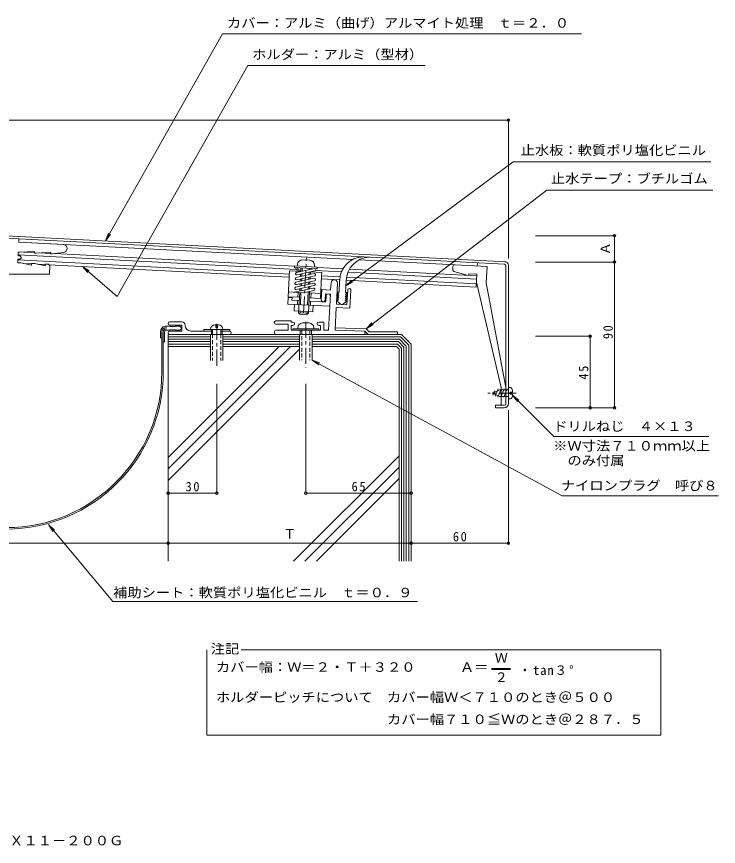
# Model space of a CAD drawing. Units: millimetres, scale not verified. Extents: x -375 to 377, y -270 to 242.
# Drawn here: x -56 to 377, y -270 to 242 of the extents above; entities that cross this region are included whole.
import ezdxf
from ezdxf.enums import TextEntityAlignment as Align

# ---------------------------------------------------------------- set-up
doc = ezdxf.new("R2010")
doc.units = ezdxf.units.MM
doc.header["$LTSCALE"] = 2
doc.header["$PDMODE"] = 32
doc.header["$PDSIZE"] = 1.6
doc.linetypes.add('CHAIN1', pattern=[8, 5, -1, 1, -1])
doc.linetypes.add('DASHED1', pattern=[1.8, 1.2, -0.6])
for name, color, linetype, lineweight in [('D-0', 3, 'Continuous', 9), ('D-1', 2, 'Continuous', 9), ('D-2', 4, 'Continuous', 9), ('D-3', 6, 'Continuous', 5), ('D-4', 7, 'Continuous', 9), ('D-5', 7, 'Continuous', 9)]:
    doc.layers.add(name, color=color, linetype=linetype, lineweight=lineweight)
doc.layers.add('F-5_F-5ﾚｲﾔ', color=2, linetype='Continuous')
doc.styles.add('ＭＳ ゴシック', font='')
doc.styles.get('ＭＳ ゴシック').set_extended_font_data('MS Gothic')

msp = doc.modelspace()

# ---------------------------------------------------------------- linework, layer by layer
at = {"layer": 'D-0'}
for p, q in [((246.037, 91.09), (-62.333, 107.251)), ((245.248, 89.629), (-62.333, 105.749)), ((246.167, 3.603), (246.167, 88.632)), ((247.667, 3.603), (247.667, 89.125)), ((239.667, 2.603), (239.667, 1.103)), ((245.167, 2.603), (239.667, 2.603)), ((245.167, 1.103), (239.667, 1.103))]:
    msp.add_line(p, q, dxfattribs=at)
for centre, radius, start, end in [((245.167, 88.632), 1, 0, 86.99922), ((245.667, 89.106), 2, 0, 86.99953), ((245.167, 3.603), 1, 270, 0), ((245.167, 3.603), 2.5, 270, 0)]:
    msp.add_arc(centre, radius, start, end, dxfattribs=at)
at = {"layer": 'D-1'}
for p, q in [((-54.438, 105.324), (-62.333, 105.738)), ((-54.438, 105.324), (-54.542, 103.337)), ((-54.542, 103.337), (-27.08, 101.898)), ((151.604, 92.545), (-54.54, 103.348)), ((-44.831, 97.571), (-44.883, 96.573)), ((-55.092, 92.852), (-55.21, 90.605)), ((112.473, 83.581), (-55.117, 92.364)), ((-53.801, 92.784), (-55.092, 92.852)), ((-54.869, 97.096), (-54.987, 94.849)), ((-53.696, 94.781), (-54.987, 94.849)), ((102.027, 87.132), (-54.96, 95.36)), ((-53.058, 93.453), (-53.801, 92.784)), ((-53.027, 94.038), (-53.696, 94.781)), ((-53.058, 93.453), (-53.027, 94.038)), ((-44.869, 96.834), (-51.51, 97.181)), ((-43.884, 96.52), (-44.883, 96.573)), ((-34.844, 97.048), (-43.884, 96.52)), ((-34.883, 96.31), (-41.523, 96.658)), ((-34.844, 97.048), (-34.897, 96.049)), ((-33.898, 95.997), (-34.897, 96.049)), ((-33.898, 95.997), (-26.883, 96.923)), ((100.037, 89.239), (-32.48, 96.184)), ((125.165, 92.136), (120.671, 92.372)), ((155.62, 92.334), (234.508, 88.2)), ((-53.212, 90.5), (-55.209, 90.605)), ((-46.734, 89.921), (-51.673, 90.18)), ((-44.724, 90.056), (-46.721, 90.16)), ((-38.285, 88.717), (-44.724, 90.056)), ((-38.245, 89.477), (-43.184, 89.735)), ((-38.233, 89.715), (-38.285, 88.717)), ((99.566, 82.254), (-36.009, 89.359)), ((-35.289, 88.56), (-35.551, 83.567)), ((115.73, 88.417), (100.037, 89.239)), ((116.548, 86.371), (102.101, 87.128)), ((115.689, 87.626), (115.741, 88.624)), ((129.67, 86.893), (115.689, 87.626)), ((129.722, 87.892), (115.741, 88.624)), ((117.518, 89.533), (117.466, 88.534)), ((119.545, 85.209), (119.661, 87.418)), ((120.351, 85.296), (120.46, 87.376)), ((124.807, 86.265), (124.854, 87.146)), ((125.618, 86.44), (125.652, 87.104)), ((128.004, 88.983), (127.952, 87.985)), ((145.607, 86.851), (129.711, 87.684)), ((213.486, 88.321), (213.37, 86.126)), ((228.516, 88.514), (228.62, 90.5)), ((234.508, 88.2), (233.986, 78.235)), ((-89.116, 83.567), (-35.551, 83.567)), ((99.67, 82.249), (99.566, 82.254)), ((112.368, 81.584), (99.67, 82.249)), ((112.555, 85.575), (111.717, 69.597)), ((119.545, 85.209), (112.555, 85.575)), ((127.833, 83.96), (116.691, 81.54)), ((127.99, 86.956), (116.848, 84.535)), ((128.151, 82.494), (117.009, 80.074)), ((117.12, 86.045), (119.582, 85.916)), ((128.308, 85.49), (117.166, 83.07)), ((119.383, 82.125), (119.459, 83.568)), ((120.194, 82.301), (120.269, 83.744)), ((124.65, 83.269), (124.726, 84.712)), ((125.461, 83.445), (125.537, 84.895)), ((132.527, 84.529), (125.537, 84.895)), ((144.642, 84.899), (128.718, 85.734)), ((132.527, 84.529), (132.423, 82.535)), ((143.779, 81.94), (132.423, 82.535)), ((228.097, 80.525), (148.636, 84.69)), ((228.202, 82.523), (149.602, 86.642)), ((214.101, 85.111), (222.303, 82.832)), ((223.209, 82.784), (223.262, 83.803)), ((228.256, 83.542), (223.262, 83.803)), ((228.256, 83.542), (226.598, 83.628)), ((227.836, 75.532), (228.256, 83.542)), ((127.519, 77.968), (116.377, 75.548)), ((127.676, 80.964), (116.534, 78.544)), ((127.994, 79.498), (116.852, 77.078)), ((119.069, 76.133), (119.145, 77.576)), ((119.226, 79.128), (119.302, 80.572)), ((119.88, 76.309), (119.955, 77.752)), ((120.037, 79.305), (120.112, 80.748)), ((124.336, 77.277), (124.412, 78.72)), ((124.493, 80.273), (124.569, 81.716)), ((125.147, 77.453), (125.222, 78.896)), ((125.304, 80.448), (125.379, 81.892)), ((143.55, 79.949), (132.318, 80.538)), ((137.97, 73.729), (138.205, 78.226)), ((141.519, 65.034), (142.2, 78.017)), ((227.836, 75.532), (147.545, 79.74)), ((227.94, 77.529), (147.773, 81.731)), ((227.994, 78.549), (243.167, 13.519)), ((233.986, 78.235), (246.167, 13.519)), ((121.221, 72.103), (111.874, 72.593)), ((127.362, 74.972), (115.528, 72.402)), ((127.837, 76.502), (116.695, 74.082)), ((117.709, 69.283), (117.866, 72.279)), ((118.21, 59.744), (118.865, 72.227)), ((118.912, 73.137), (118.988, 74.58)), ((119.271, 64.695), (119.663, 72.185)), ((119.723, 73.313), (119.798, 74.756)), ((127.68, 73.506), (121.221, 72.103)), ((123.665, 64.465), (124.098, 72.728)), ((124.18, 74.281), (124.255, 75.724)), ((124.202, 59.43), (124.908, 72.904)), ((131.847, 71.546), (124.857, 71.913)), ((124.99, 74.457), (125.065, 75.9)), ((125.698, 68.865), (125.855, 71.86)), ((132.15, 67.775), (132.477, 74.017)), ((137.97, 73.729), (132.477, 74.017)), ((148.008, 64.694), (148.479, 73.682)), ((149.897, 62.514), (150.477, 73.577)), ((111.691, 69.098), (111.482, 65.103)), ((114.187, 68.967), (111.691, 69.098)), ((118.708, 69.231), (111.717, 69.597)), ((114.187, 68.967), (114.109, 67.469)), ((118.603, 67.234), (114.109, 67.469)), ((117.474, 64.789), (117.604, 67.286)), ((132.576, 66.501), (124.595, 66.92)), ((125.463, 64.371), (125.593, 66.868)), ((134.646, 67.645), (134.842, 71.389)), ((137.839, 71.232), (134.842, 71.389)), ((135.08, 66.37), (135.276, 70.115)), ((137.839, 71.232), (136.668, 48.894)), ((141.809, 70.614), (141.517, 65.034)), ((137.446, 63.743), (111.482, 65.103)), ((115.726, 64.881), (115.516, 60.887)), ((127.21, 64.279), (127.001, 60.285)), ((135.08, 66.37), (132.584, 66.501)), ((141.41, 62.959), (140.673, 48.894)), ((149.897, 62.514), (141.411, 62.959)), ((148.008, 64.694), (141.517, 65.034)), ((127.001, 60.285), (115.516, 60.887)), ((118.968, 58.903), (118.21, 59.744)), ((124.202, 59.43), (118.21, 59.744)), ((119.062, 60.701), (118.968, 58.903)), ((123.361, 58.673), (118.968, 58.903)), ((123.456, 60.471), (123.361, 58.673)), ((123.361, 58.673), (124.202, 59.43)), ((46.167, 54.143), (38.667, 54.143)), ((46.167, 52.143), (38.667, 52.143)), ((46.167, 52.143), (46.167, 48.393)), ((48.167, 51.893), (48.167, 52.143)), ((68.567, 52.293), (66.766, 52.293)), ((113.666, 54.644), (104.167, 54.644)), ((111.667, 52.643), (104.167, 52.643)), ((113.666, 54.644), (113.666, 53.893)), ((113.666, 53.893), (114.667, 53.893)), ((113.666, 51.893), (114.667, 51.893)), ((113.666, 51.893), (113.666, 48.894)), ((120.667, 53.393), (124.667, 53.393)), ((130.667, 51.893), (131.667, 51.893)), ((131.667, 51.893), (131.667, 48.894)), ((38.667, 48.393), (46.167, 48.393)), ((75.667, 46.393), (38.667, 46.393)), ((51.667, 48.393), (65.117, 48.393)), ((59.667, 49.393), (59.667, 48.393)), ((75.667, 49.393), (59.667, 49.393)), ((65.117, 48.393), (59.667, 48.393)), ((71.467, 49.393), (63.867, 49.393)), ((63.867, 30.3), (63.867, 46.393)), ((64.417, 49.393), (64.417, 48.393)), ((64.417, 49.393), (64.417, 48.393)), ((64.417, 48.393), (64.417, 46.393)), ((65.117, 46.393), (65.117, 49.393)), ((70.217, 46.393), (70.217, 49.393)), ((75.667, 48.393), (70.217, 48.393)), ((70.217, 48.393), (75.667, 48.393)), ((70.917, 49.393), (70.917, 48.393)), ((71.467, 30.3), (71.467, 46.393)), ((75.667, 49.393), (75.667, 48.393)), ((131.667, 48.894), (113.666, 48.894)), ((130.667, 49.893), (114.667, 49.893)), ((114.667, 49.893), (114.667, 48.894)), ((117.667, 50.393), (117.667, 49.893)), ((118.667, 46.393), (118.667, 30.539)), ((119.167, 48.894), (119.167, 46.393)), ((120.167, 48.894), (120.167, 46.393)), ((125.166, 48.894), (125.166, 46.393)), ((126.167, 48.894), (126.167, 46.393)), ((126.667, 46.393), (126.667, 30.539)), ((127.667, 50.393), (127.667, 49.893)), ((130.667, 49.893), (130.667, 48.894)), ((133.667, 48.894), (136.668, 48.894)), ((159.167, 48.393), (140.696, 48.894)), ((159.805, 49.877), (140.752, 50.393)), ((159.167, 46.393), (159.167, 48.393)), ((159.167, 48.393), (161.167, 46.393)), ((159.805, 49.877), (161.788, 47.893)), ((237.667, 10.103), (242.495, 12.103)), ((239.041, 11.461), (237.995, 8.905)), ((241.448, 12.811), (239.597, 8.287)), ((243.303, 12.811), (241.17, 7.596)), ((247.667, 12.103), (242.495, 12.103)), ((245.158, 12.811), (243.025, 7.596)), ((243.167, 13.519), (243.167, 2.603)), ((247.013, 12.811), (244.88, 7.596)), ((247.667, 6.603), (247.667, 13.603)), ((248.495, 13.603), (247.667, 13.603)), ((248.867, 9.573), (248.867, 10.633)), ((250.251, 10.633), (248.867, 10.633)), ((237.667, 10.103), (242.495, 8.103)), ((247.667, 8.103), (242.495, 8.103)), ((248.495, 6.603), (247.667, 6.603)), ((250.251, 9.573), (248.867, 9.573))]:
    msp.add_line(p, q, dxfattribs=at)
at = {"layer": 'D-1', "linetype": 'CHAIN1'}
for p, q in [((121.238, 59.764), (123.014, 93.642)), ((67.667, 52.941), (67.667, 25.959)), ((122.667, 54.142), (122.667, 25.959))]:
    msp.add_line(p, q, dxfattribs=at)
at = {"layer": 'D-1', "linetype": 'DASHED1'}
for p, q in [((67.171, 51.809), (67.171, 50.659)), ((68.162, 51.809), (68.162, 50.659)), ((65.117, 46.393), (65.117, 30.3)), ((67.171, 50.659), (68.162, 50.659)), ((70.217, 46.393), (70.217, 30.3)), ((120.167, 48.894), (120.167, 30.539)), ((125.166, 48.894), (125.166, 30.539))]:
    msp.add_line(p, q, dxfattribs=at)
at = {"layer": 'D-1', "color": 7, "linetype": 'CHAIN1'}
msp.add_line((252.439, 10.103), (235.067, 10.103), dxfattribs=at)
at = {"layer": 'D-1'}
for points in [[(-44.831, 97.571), (-53.871, 97.044), (-54.869, 97.096)], [(-46.721, 90.16), (-46.773, 89.162), (-53.212, 90.5)], [(-35.289, 88.56), (-36.235, 89.611), (-38.233, 89.715)], [(129.67, 86.893), (129.691, 87.297), (129.722, 87.892)], [(132.423, 82.535), (131.69, 68.551), (124.7, 68.917)], [(111.667, 52.643), (111.667, 48.894), (104.417, 48.894)], [(130.667, 53.893), (133.667, 53.893), (133.667, 48.894)], [(70.917, 49.393), (70.917, 48.393), (70.917, 46.393)], [(179.167, 46.393), (179.167, 47.893), (161.788, 47.893)]]:
    msp.add_lwpolyline(points, dxfattribs=at)
for centre, radius, start, end in [((-27.211, 99.401), 2.5, 277.52177, 86.99968), ((120.514, 89.376), 3, 87.00008, 177.00008), ((117.164, 86.798), 0.75, 86.99707, 86.9969), ((125.008, 89.14), 3, 357.00008, 87.00008), ((214.484, 88.269), 1, 87.00079, 177.00082), ((117.007, 83.803), 0.75, 102.26765, 282.24306), ((127.992, 83.227), 0.75, 282.26767, 102.24306), ((128.149, 86.223), 0.75, 282.26526, 102.24547), ((214.369, 86.074), 1, 176.99939, 254.47154), ((116.693, 77.811), 0.75, 102.25417, 282.25417), ((116.85, 80.807), 0.75, 102.26526, 282.24547), ((127.678, 77.235), 0.75, 282.24306, 102.26767), ((127.835, 80.231), 0.75, 282.25417, 102.26526), ((140.202, 78.121), 2, 357.00079, 176.99785), ((116.536, 74.815), 0.75, 102.24545, 282.26526), ((127.521, 74.239), 0.75, 282.24547, 102.26526), ((149.478, 73.63), 1, 357.00064, 177.00064), ((133.398, 67.71), 1.25, 177.00082, 357.00089), ((136.525, 70.05), 1.25, 357.00089, 177.00089), ((38.667, 53.143), 1, 90, 270), ((46.167, 52.143), 2, 0, 90), ((51.667, 51.893), 3.5, 180, 270), ((66.766, 49.393), 2.9, 90, 180), ((68.567, 49.393), 2.9, 0, 90), ((104.167, 53.643), 1, 90, 270), ((114.667, 52.893), 1, 270, 90), ((120.667, 50.393), 3, 90, 180), ((124.667, 50.393), 3, 0, 90), ((130.667, 52.893), 1, 90, 270), ((38.667, 47.393), 1, 90, 270), ((75.667, 47.393), 1, 270, 90), ((104.417, 47.644), 1.25, 90, 270), ((248.495, 12.103), 1.5, 15.46611, 90), ((241.267, 10.103), 9, 3.37602, 15.46603), ((248.495, 8.103), 1.5, 270, 344.53391), ((241.267, 10.103), 9, 344.53397, 356.62398)]:
    msp.add_arc(centre, radius, start, end, dxfattribs=at)
at = {"layer": 'D-1', "linetype": 'DASHED1'}
for centre, start, end in [((66.671, 51.809), 0, 104.41449), ((68.662, 51.809), 75.58549, 179.99997)]:
    msp.add_arc(centre, 0.5, start, end, dxfattribs=at)
at = {"layer": 'D-2'}
for p, q in [((143.154, 72.381), (143.538, 79.712)), ((147.149, 72.171), (147.533, 79.503)), ((141.906, 72.446), (143.154, 72.381)), ((143.089, 71.132), (141.906, 72.446)), ((147.083, 70.923), (148.397, 72.106)), ((148.397, 72.106), (147.149, 72.171)), ((143.381, 65.523), (141.644, 67.453)), ((142.892, 67.387), (141.644, 67.453)), ((141.71, 68.701), (142.958, 68.636)), ((142.892, 67.387), (141.71, 68.701)), ((141.775, 69.949), (143.023, 69.884)), ((142.958, 68.636), (141.775, 69.949)), ((141.84, 71.198), (143.089, 71.132)), ((143.023, 69.884), (141.84, 71.198)), ((146.206, 65.375), (148.135, 67.113)), ((146.887, 67.178), (148.201, 68.361)), ((146.887, 67.178), (148.135, 67.113)), ((146.952, 68.426), (148.266, 69.609)), ((148.201, 68.361), (146.952, 68.426)), ((147.018, 69.675), (148.331, 70.858)), ((148.266, 69.609), (147.018, 69.675)), ((148.331, 70.858), (147.083, 70.923)), ((38.667, 51.513), (35.782, 51.513)), ((42.292, 51.263), (38.917, 51.263)), ((42.292, 52.143), (42.292, 51.263)), ((43.292, 51.263), (42.292, 52.143)), ((43.292, 52.143), (43.292, 51.263)), ((44.292, 51.263), (43.292, 52.143)), ((44.292, 52.143), (46.167, 50.268)), ((44.292, 52.143), (44.292, 51.263)), ((32.867, 47.818), (32.867, 44.298)), ((33.767, 23.275), (33.767, 47.818)), ((34.667, 47.818), (34.667, 23.275)), ((35.467, 41.818), (35.467, 47.818)), ((38.667, 49.018), (36.667, 49.018)), ((42.292, 49.273), (38.917, 49.273)), ((42.292, 48.393), (42.292, 49.273)), ((43.292, 49.273), (42.292, 48.393)), ((43.292, 48.393), (43.292, 49.273)), ((44.292, 49.273), (43.292, 48.393)), ((46.167, 50.268), (44.292, 48.393)), ((44.292, 48.393), (44.292, 49.273)), ((33.767, 44.298), (32.867, 44.298)), ((35.467, 41.818), (34.667, 41.818))]:
    msp.add_line(p, q, dxfattribs=at)
for centre, radius, start, end in [((158.534, 79.242), 15, 92.86528, 178.20569), ((162.529, 79.033), 15, 92.86548, 178.20567), ((144.868, 66.862), 2, 221.9998, 311.9998), ((36.667, 47.818), 3.8, 103.46921, 180), ((38.667, 51.263), 0.25, 0, 90), ((36.667, 47.818), 2.9, 90, 180), ((36.667, 47.818), 2, 90, 180), ((36.667, 47.818), 1.2, 90, 180), ((38.667, 49.273), 0.25, 270, 0), ((-62.333, 23.275), 97, 270, 0), ((-62.333, 23.275), 96.1, 270, 0)]:
    msp.add_arc(centre, radius, start, end, dxfattribs=at)
at = {"layer": 'D-3'}
for p, q in [((37.667, 46.393), (37.667, -93.607)), ((67.667, 46.393), (37.667, 46.393)), ((181.667, 46.393), (67.666, 46.393)), ((181.667, 46.393), (187.666, 40.393)), ((63.867, 44.893), (37.667, 44.893)), ((63.867, 43.393), (37.667, 43.393)), ((63.867, 41.893), (37.667, 41.893)), ((118.667, 44.893), (71.467, 44.893)), ((118.667, 43.393), (71.467, 43.393)), ((118.667, 41.894), (71.467, 41.894)), ((181.045, 44.893), (126.667, 44.893)), ((180.424, 43.393), (126.667, 43.393)), ((179.802, 41.894), (126.667, 41.894)), ((179.802, 41.894), (183.167, 38.529)), ((180.424, 43.393), (184.667, 39.151)), ((181.045, 44.893), (186.167, 39.772)), ((63.867, 40.393), (37.667, 40.393)), ((37.667, -36.63), (113.19, 38.894)), ((37.667, -29.559), (106.119, 38.894)), ((63.867, 38.894), (37.667, 38.894)), ((37.667, -43.701), (118.667, 37.299)), ((118.667, 40.393), (71.467, 40.393)), ((118.667, 38.894), (71.467, 38.894)), ((179.181, 40.393), (126.667, 40.393)), ((178.56, 38.894), (126.667, 38.894)), ((178.56, 38.894), (180.167, 37.287)), ((179.181, 40.393), (181.667, 37.908)), ((180.167, 37.287), (180.167, -93.607)), ((181.667, 37.908), (181.667, -93.607)), ((183.167, 38.529), (183.167, -93.607)), ((184.667, 39.151), (184.667, -93.607)), ((186.167, 39.772), (186.167, -93.607)), ((187.666, 40.393), (187.666, -93.607)), ((115.04, -93.607), (180.167, -28.48)), ((122.111, -93.607), (180.167, -35.551)), ((129.182, -93.607), (180.167, -42.622))]:
    msp.add_line(p, q, dxfattribs=at)
at = {"layer": 'D-4'}
for p, q in [((71.242, 231.702), (-0.935, 104.085)), ((71.242, 231.702), (292.887, 231.702)), ((86.788, 212.269), (196.222, 212.269)), ((247.667, 179.189), (247.667, 93.125)), ((-372.333, 178.589), (247.667, 178.589)), ((250.626, 152.788), (147.168, 76.141)), ((250.626, 152.788), (372.596, 152.788)), ((271.453, 135.314), (159.805, 49.877)), ((271.453, 135.314), (373.917, 135.314)), ((-0.935, 104.085), (0.937, 108.721)), ((-0.935, 104.085), (2.073, 108.078)), ((-15.224, 88.284), (-11.044, 85.54)), ((-15.224, 88.284), (-11.896, 84.552)), ((147.168, 76.141), (150.763, 79.616)), ((147.168, 76.141), (151.54, 78.567)), ((159.805, 49.877), (163.345, 53.408)), ((159.805, 49.877), (164.138, 52.371)), ((126.667, 30.539), (131.334, 28.746)), ((126.667, 30.539), (130.711, 27.599)), ((126.667, 30.539), (280.948, -53.28)), ((122.667, -51.544), (122.667, 15.959)), ((250.177, 8.833), (254.143, 5.79)), ((250.177, 8.833), (253.22, 4.867)), ((250.177, 8.833), (275.728, -16.718)), ((247.667, -83.005), (247.667, -0.397)), ((371.322, -16.718), (275.728, -16.718)), ((122.667, -51.544), (187.666, -51.544)), ((377.331, -53.28), (280.948, -53.28)), ((3.535, -118.497), (-36.126, -71.014)), ((-36.126, -71.014), (-32.448, -74.4)), ((-36.126, -71.014), (-33.449, -75.237)), ((187.667, -82.405), (247.667, -82.405)), ((3.535, -118.497), (191.494, -118.497)), ((82.75, -148.297), (341.712, -148.297)), ((341.712, -200.836), (341.712, -148.297)), ((237.327, -159.711), (248.93, -159.711)), ((237.327, -159.901), (248.93, -159.901)), ((237.327, -160.092), (248.93, -160.092)), ((237.327, -160.282), (248.93, -160.282))]:
    msp.add_line(p, q, dxfattribs=at)
for points in [[(86.788, 212.269), (6.207, 69.795), (-15.224, 88.284)], [(37.667, -51.544), (67.667, -51.544), (67.667, 15.959)], [(61.551, -148.297), (61.551, -200.836), (341.712, -200.836)]]:
    msp.add_lwpolyline(points, dxfattribs=at)
for p in [(247.667, 178.589), (37.667, -51.544), (67.667, -51.544), (122.667, -51.544), (187.666, -51.544), (187.667, -82.405), (247.667, -82.405)]:
    msp.add_point(p, dxfattribs=at)
at = {"layer": 'D-5'}
for p, q in [((313.194, 107.251), (264.488, 107.251)), ((313.194, 107.251), (313.194, 1.103)), ((264.488, 91.004), (313.194, 91.004)), ((298.09, 45.214), (264.488, 45.214)), ((298.09, 1.103), (298.09, 45.214)), ((264.488, 1.103), (313.794, 1.103)), ((-312.333, -82.405), (187.666, -82.405)), ((37.666, -82.405), (37.666, -83.005)), ((187.667, -82.405), (187.667, -83.005))]:
    msp.add_line(p, q, dxfattribs=at)
for p in [(313.194, 107.251), (313.194, 91.004), (298.09, 45.214), (298.09, 1.103), (313.194, 1.103), (37.666, -82.405), (187.667, -82.405)]:
    msp.add_point(p, dxfattribs=at)

# ---------------------------------------------------------------- texts
at = {"layer": 'D-4', "color": 2, "style": 'ＭＳ ゴシック', "width": 1.1}
for s, p in [('カバー：アルミ（曲げ）アルマイト処理\u3000ｔ＝２．０', (73.956, 233.82)), ('ホルダー：アルミ（型材）', (89.502, 214.388)), ('止水板：軟質ポリ塩化ビニル', (255.271, 155.276)), ('止水テープ：ブチルゴム', (273.941, 137.802)), ('ドリルねじ\u3000４×１３', (275.358, -15.024)), ('※Ｗ寸法７１０ｍｍ以上', (275.358, -27.072)), ('\u3000のみ付属', (275.358, -36.127)), ('ナイロンプラグ\u3000呼び８', (280.044, -51.586)), ('補助シート：軟質ポリ塩化ビニル\u3000ｔ＝０．９', (3.695, -117.594)), ('注記', (63.941, -152.303)), ('カバー幅：Ｗ＝２・Ｔ＋３２０', (67.171, -163.58)), ('Ａ＝', (217.787, -163.588)), ('ホルダーピッチについて\u3000カバー幅Ｗ＜７１０のとき＠５００', (67.171, -182.194)), ('\u3000\u3000\u3000\u3000\u3000\u3000\u3000\u3000\u3000\u3000\u3000\u3000カバー幅７１０≦Ｗのとき＠２８７．５', (67.171, -195.809))]:
    msp.add_text(s, height=5.865, dxfattribs=at).set_placement(p, align=Align.BOTTOM_LEFT)
at = {"layer": 'D-4', "color": 2, "style": 'ＭＳ ゴシック'}
for s, p in [('Ｗ', (239.333, -157.93)), ('２', (239.333, -169.786))]:
    msp.add_text(s, height=5.865, dxfattribs=at).set_placement(p, align=Align.BOTTOM_LEFT)
at = {"layer": 'D-4', "color": 2, "char_height": 5.865, "attachment_point": 7, "style": 'ＭＳ ゴシック'}
for s, insert in [('\\T1.27;\\W0.95;30', (48.417, -50.544)), ('\\T1.27;\\W0.95;65', (150.917, -50.544)), ('\\T1.27;\\W0.95;60', (213.417, -81.405)), ('\\T1.17;\\W0.95;・tan３°', (254.043, -163.83))]:
    msp.add_mtext(s, dxfattribs=dict(at, insert=insert))
at = {"layer": 'D-5', "color": 2, "style": 'ＭＳ ゴシック'}
msp.add_text('Ａ', height=5.865, rotation=90, dxfattribs=at).set_placement((312.194, 95.23), align=Align.BOTTOM_LEFT)
msp.add_text('Ｔ', height=5.865, dxfattribs=at).set_placement((108.667, -81.405), align=Align.BOTTOM_LEFT)
at = {"layer": 'D-5', "color": 2, "char_height": 5.865, "attachment_point": 7, "rotation": 90, "style": 'ＭＳ ゴシック'}
for s, insert in [('\\T1.27;\\W0.95;90', (312.194, 43.406)), ('\\T1.27;\\W0.95;45', (297.091, 18.477))]:
    msp.add_mtext(s, dxfattribs=dict(at, insert=insert))
at = {"layer": 'F-5_F-5ﾚｲﾔ', "style": 'ＭＳ ゴシック', "width": 1.1}
msp.add_text('屋根－屋根\u3000ＡＸ１１－２００Ｇ', height=5.865, dxfattribs=at).set_placement((-122, -270.622), align=Align.BOTTOM_LEFT)

doc.saveas('drawing.dxf')
